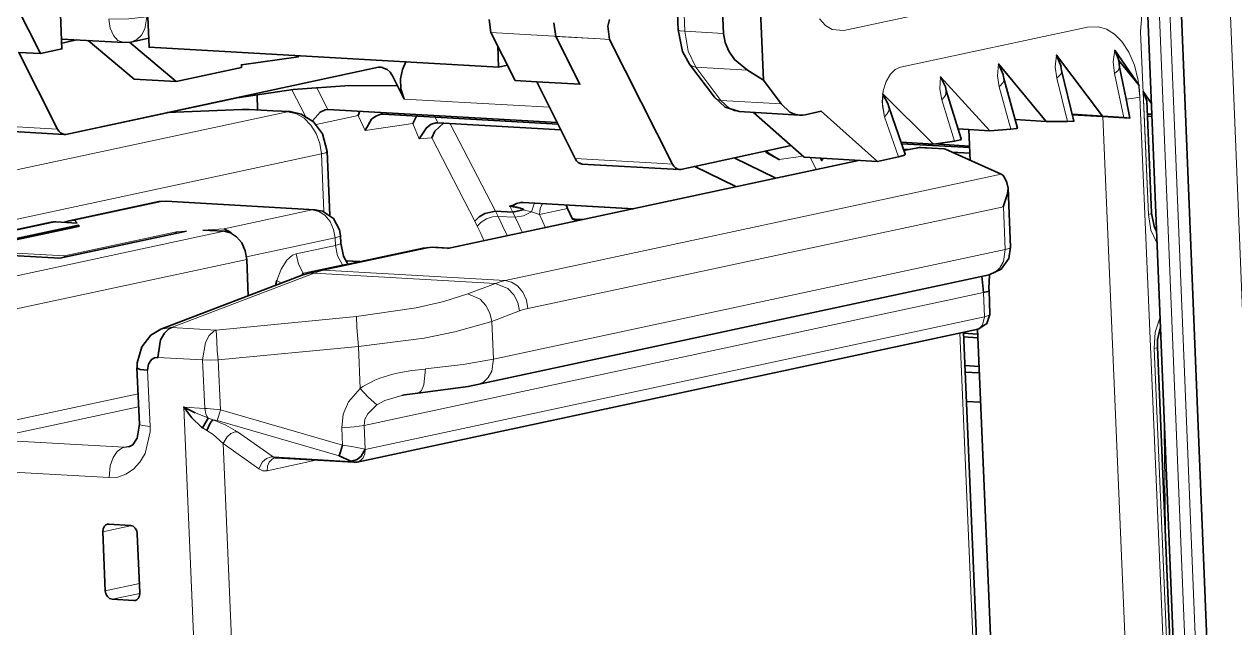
# Model space of a CAD drawing. Header units: millimetres. Extents: x 0 to 174, y 0 to 33.
# Drawn here: x 27.322 to 28.202, y 26.521 to 26.96 of the extents above; entities that cross this region are included whole.
import ezdxf

# ---------------------------------------------------------------- set-up
doc = ezdxf.new("R2010")
doc.units = ezdxf.units.MM
doc.layers.add('PDF_Geomertry', color=7, linetype='Continuous', true_color=0x405f80)

msp = doc.modelspace()

# ---------------------------------------------------------------- linework, layer by layer
at = {"layer": 'PDF_Geomertry', "color": 7, "lineweight": 35}
for points in [[(28.23903, 24.48875), (28.12125, 27.38986)], [(27.88542, 26.89375), (27.84153, 26.89625), (27.83125, 26.89944), (27.82347, 26.90667), (27.80528, 26.93084), (27.80028, 26.94), (27.79722, 26.9557), (27.79597, 26.98639), (27.79555, 26.99), (27.79125, 27.00194), (27.78486, 27.00889), (27.77736, 27.01181), (27.17667, 27.04597), (27.17389, 27.04569)], [(27.79597, 26.98639), (27.79722, 26.9557), (27.80028, 26.94), (27.80528, 26.93084), (27.82347, 26.90667), (27.83125, 26.89944), (27.84153, 26.89625), (27.88542, 26.89375), (27.88181, 26.89445), (27.87833, 26.89597), (27.87208, 26.90181), (27.85917, 26.91903), (27.8475, 26.92639), (27.8382, 26.93417), (27.83389, 26.94014), (27.83125, 26.94639), (27.83014, 26.95306), (27.82653, 27.03792)], [(27.85486, 27.02042), (27.85917, 26.91903), (27.8475, 26.92639), (27.8382, 26.93417), (27.83389, 26.94014), (27.83125, 26.94639), (27.83014, 26.95306), (27.82653, 27.03792)], [(27.85917, 26.91903), (27.8475, 26.92639), (27.8382, 26.93417), (27.83389, 26.94014), (27.83125, 26.94639), (27.83014, 26.95306), (27.82653, 27.03792)], [(27.67306, 26.93), (27.66667, 26.92861), (27.41264, 26.94306), (27.41028, 26.99834), (27.40903, 27.00806), (27.40639, 27.01695), (27.40264, 27.02375), (27.39819, 27.02861), (27.39028, 27.03236), (27.39819, 27.02861), (27.40264, 27.02375), (27.40639, 27.01695), (27.40903, 27.00806), (27.41028, 26.99834), (27.41097, 26.98208), (27.41028, 26.99834), (27.40903, 27.00806), (27.40639, 27.01695), (27.40264, 27.02375), (27.39819, 27.02861), (27.39028, 27.03236)], [(27.85486, 27.02042), (27.85917, 26.91903), (27.87208, 26.90181), (27.87833, 26.89597), (27.88181, 26.89445), (27.88542, 26.89375), (27.8875, 26.89375), (27.88944, 26.89403), (27.90097, 26.89653), (27.94195, 26.86), (27.95736, 26.86333), (27.96153, 26.86458), (27.96181, 26.86486), (27.96208, 26.86514), (27.96208, 26.86514), (27.96208, 26.86528), (27.96208, 26.86556), (27.96208, 26.86528), (27.96208, 26.86514), (27.96181, 26.86486), (27.96097, 26.86431), (27.95736, 26.86333), (27.94195, 26.86), (27.90097, 26.89653), (27.88944, 26.89403), (27.8875, 26.89375), (27.88542, 26.89375), (27.84153, 26.89625), (27.83125, 26.89944), (27.82347, 26.90667), (27.80528, 26.93084), (27.80028, 26.94), (27.79722, 26.9557), (27.79597, 26.98639)], [(27.85486, 27.02042), (27.85917, 26.91903), (27.87208, 26.90181), (27.87833, 26.89597), (27.88181, 26.89445), (27.88542, 26.89375), (27.8875, 26.89375), (27.88944, 26.89403), (27.90097, 26.89653), (27.94195, 26.86), (27.95736, 26.86333), (27.96153, 26.86458), (27.96181, 26.86486), (27.96208, 26.86514), (27.96208, 26.86514), (27.96208, 26.86528), (27.96208, 26.86542), (27.96208, 26.86556)], [(27.35097, 26.87972), (27.28042, 26.88375), (27.27889, 26.88403), (27.27764, 26.88486), (27.27639, 26.88597), (27.27542, 26.88764), (27.22986, 26.9782), (27.22847, 26.98778), (27.22986, 26.99278), (27.23222, 26.99625), (27.23361, 26.99722), (27.235, 26.99778), (27.2718, 27.0057)], [(27.31611, 26.97333), (27.33361, 26.93847), (27.34931, 26.94181), (27.34694, 26.99834), (27.29986, 27.00111)], [(27.32125, 26.99292), (27.34694, 26.99834), (27.34931, 26.94181), (27.33361, 26.93847), (27.31792, 26.93931), (27.34597, 26.88361), (27.34694, 26.88195), (27.34819, 26.88084), (27.34958, 26.88), (27.35097, 26.87972), (27.35153, 26.87972), (27.35208, 26.87972), (27.47667, 26.90639), (27.51736, 26.91222), (27.55819, 26.91514), (27.59305, 26.915), (27.59806, 26.90542), (27.59569, 26.91292), (27.59542, 26.92014), (27.59681, 26.92694), (27.59931, 26.9325)], [(27.28042, 26.88375), (27.35097, 26.87972), (27.35153, 26.87972), (27.35208, 26.87972), (27.57931, 26.92847), (27.58028, 26.92861), (27.58125, 26.92861), (27.58569, 26.92681), (27.58778, 26.92486), (27.58945, 26.92222), (27.59806, 26.90542), (27.59569, 26.91292), (27.59542, 26.92014), (27.59681, 26.92694), (27.59931, 26.9325), (27.59681, 26.92694), (27.59542, 26.92014), (27.59569, 26.91292), (27.59806, 26.90542), (27.59305, 26.915), (27.55819, 26.91514), (27.51736, 26.91222), (27.47667, 26.90639), (27.35208, 26.87972), (27.35153, 26.87972), (27.35097, 26.87972), (27.34958, 26.88), (27.34819, 26.88084), (27.34694, 26.88195), (27.34597, 26.88361), (27.31792, 26.93931), (27.33361, 26.93847), (27.31611, 26.97333)], [(27.65972, 26.96333), (27.66111, 26.95375), (27.67875, 26.91889), (27.69431, 26.91792), (27.72236, 26.86222), (27.72333, 26.86056), (27.72458, 26.85931), (27.72597, 26.85861), (27.72736, 26.85819), (27.79792, 26.85431), (27.79847, 26.85431), (27.79903, 26.85431), (27.87917, 26.87153), (27.79903, 26.85431), (27.79847, 26.85431), (27.79792, 26.85431), (27.79653, 26.85458), (27.79514, 26.85542), (27.79403, 26.85653), (27.79292, 26.85819), (27.74736, 26.94875), (27.74597, 26.95847), (27.74736, 26.96333)], [(27.65972, 26.96333), (27.66111, 26.95375), (27.67875, 26.91889), (27.69431, 26.91792), (27.72236, 26.86222), (27.72333, 26.86056), (27.72458, 26.85931), (27.72736, 26.85819), (27.79792, 26.85431)], [(27.74736, 26.96333), (27.74597, 26.95847), (27.74736, 26.94875), (27.79292, 26.85819), (27.79403, 26.85653), (27.79514, 26.85542), (27.79653, 26.85458), (27.79792, 26.85431), (27.72736, 26.85819), (27.72597, 26.85861), (27.72458, 26.85931), (27.72333, 26.86056), (27.72236, 26.86222), (27.69431, 26.91792), (27.72569, 26.91611), (27.70819, 26.95097), (27.70681, 26.9607)], [(27.74736, 26.96333), (27.74597, 26.95847), (27.74736, 26.94875), (27.79292, 26.85819), (27.79403, 26.85653), (27.79514, 26.85542), (27.79653, 26.85458), (27.79792, 26.85431), (27.79847, 26.85431), (27.79903, 26.85431), (27.87917, 26.87153)], [(27.36, 26.94833), (27.34917, 26.94597)], [(27.66667, 26.92861), (27.66597, 26.94403)], [(27.31792, 26.93931), (27.34597, 26.88361), (27.34694, 26.88195), (27.34819, 26.88084), (27.35097, 26.87972), (27.28042, 26.88375)], [(27.49153, 26.89764), (27.49111, 26.90847)], [(27.54389, 26.82111), (27.54194, 26.86722), (27.53861, 26.88), (27.53222, 26.88875), (27.52319, 26.89445), (27.51514, 26.89625), (27.5025, 26.89695), (27.48556, 26.89792), (27.48028, 26.89792), (27.42583, 26.89556)], [(27.53139, 26.88958), (27.53694, 26.89597), (27.54056, 26.89764), (27.54264, 26.89778), (27.7093, 26.88833)], [(27.85195, 26.8957), (27.88861, 26.86306), (27.94195, 26.86)], [(27.96208, 26.86542), (27.95014, 26.89986), (27.94958, 26.90222)], [(28.14125, 26.82264), (28.13778, 26.90417)], [(28.00944, 26.86083), (28.00847, 26.88333)], [(27.96125, 26.86792), (27.97125, 26.87), (27.97222, 26.87014), (27.97319, 26.87014), (27.99056, 26.86917), (27.99125, 26.86903), (27.99153, 26.86889), (28.03195, 26.85069), (28.03306, 26.85), (28.03403, 26.84875), (28.03611, 26.84486), (28.03694, 26.84069), (28.03653, 26.83639), (28.03653, 26.83639), (28.03333, 26.82708)], [(27.98305, 26.87278), (28.00889, 26.87125)], [(27.62945, 26.79681), (27.9282, 26.86083)], [(27.86806, 26.84792), (27.83778, 26.86264)], [(27.83917, 26.84181), (27.80889, 26.85653)], [(27.59639, 26.69), (27.59819, 26.69042), (27.60792, 26.69167), (27.64444, 26.69653), (27.65139, 26.69792), (28.02319, 26.77764), (28.0318, 26.78181), (28.03736, 26.78958), (28.03875, 26.79764), (28.03694, 26.84069)], [(27.55194, 26.80069), (27.55181, 26.80625), (27.55111, 26.81028), (27.54667, 26.81861), (27.53875, 26.82403), (27.53319, 26.825), (27.425, 26.83125), (27.41972, 26.83083), (27.35458, 26.81681)], [(27.76458, 26.8257), (27.68458, 26.83028), (27.68278, 26.83028), (27.67972, 26.82958), (27.67736, 26.82819), (27.67486, 26.8275), (27.68236, 26.82611), (27.68417, 26.82556), (27.68472, 26.82514), (27.68444, 26.82486), (27.67694, 26.82319), (27.66445, 26.82389), (27.65653, 26.82222), (27.6525, 26.81986), (27.64931, 26.81667)], [(27.72792, 26.81792), (27.72236, 26.8182), (27.72111, 26.81834), (27.72028, 26.8182), (27.72403, 26.81708), (27.72028, 26.8182), (27.71667, 26.82597), (27.71569, 26.82847), (27.71667, 26.82597), (27.72028, 26.8182), (27.72111, 26.81834), (27.72236, 26.8182), (27.72806, 26.81792)], [(27.35875, 26.81736), (27.35458, 26.81681), (27.35125, 26.81583)], [(28.14125, 26.8225), (28.14306, 26.81306), (28.14472, 26.80903)], [(27.36028, 26.81528), (27.34486, 26.81625), (27.34319, 26.81625), (27.34153, 26.81597), (27.14208, 26.7732), (27.13528, 26.77042), (27.12889, 26.76333), (27.12653, 26.75403), (27.12653, 26.75319), (27.13, 26.6732), (27.12945, 26.66889), (27.12847, 26.66722)], [(27.43972, 26.80931), (27.34778, 26.78972), (27.26944, 26.79417), (27.36125, 26.81375), (27.35583, 26.81167)], [(27.27931, 26.79528), (27.36014, 26.81264), (27.36195, 26.81292)], [(27.4325, 26.80889), (27.43111, 26.8075)], [(27.48472, 26.76236), (27.48361, 26.78889), (27.4825, 26.79514), (27.48, 26.80083), (27.47625, 26.80528), (27.47181, 26.80806), (27.46708, 26.80931), (27.45167, 26.81014)], [(27.46708, 26.81111), (27.47194, 26.80847), (27.4725, 26.80778)], [(27.55208, 26.80069), (27.55403, 26.79111), (27.55708, 26.78542)], [(27.35153, 26.79042), (27.35111, 26.79139)], [(27.63042, 26.79709), (27.61875, 26.79764), (27.61181, 26.79709), (27.53472, 26.78056), (27.52528, 26.77778), (27.525, 26.77778), (27.42125, 26.73819), (27.41389, 26.73389), (27.40736, 26.72542), (27.40403, 26.71361), (27.40403, 26.71014)], [(27.55556, 26.78778), (27.56569, 26.78722)], [(27.50556, 26.77361), (27.50458, 26.77)], [(28.02333, 26.77764), (28.02292, 26.76778), (28.02306, 26.76639), (28.02278, 26.76597), (28.02208, 26.76556), (28.01903, 26.76472), (28.0182, 26.77444), (28.01778, 26.77639)], [(27.50417, 26.64459), (27.50486, 26.64459), (27.56139, 26.64139), (27.56389, 26.64153), (28.01403, 26.73792), (28.01556, 26.73833), (28.02153, 26.74222), (28.02375, 26.74889), (28.02306, 26.76639)], [(27.42889, 26.73931), (27.42708, 26.73847), (27.42375, 26.73528), (27.42097, 26.73042), (27.41903, 26.71764), (27.41653, 26.71736), (27.41445, 26.71611), (27.41222, 26.71264), (27.41153, 26.70834), (27.40611, 26.70889), (27.40444, 26.70945), (27.40403, 26.70972), (27.40389, 26.70986), (27.40375, 26.71), (27.40375, 26.71), (27.40555, 26.66917), (27.40389, 26.65903), (27.4007, 26.65417), (27.39792, 26.65264)], [(28.04792, 25.95611), (28.01458, 26.73806)], [(28.14764, 26.73986), (28.14556, 26.73042), (28.14542, 26.72514)], [(28.00445, 26.73597), (28.03778, 25.95264)], [(28.16639, 26.27625), (28.16583, 26.27792), (28.16403, 26.2875), (28.14542, 26.725)], [(27.57819, 26.68306), (27.57194, 26.68861), (27.56611, 26.69514)], [(27.45556, 26.67347), (27.45153, 26.66639), (27.45083, 26.66695), (27.44375, 26.67375), (27.43778, 26.68153), (27.44611, 26.67722)], [(27.45458, 26.66444), (27.45708, 26.66972), (27.45847, 26.67167), (27.4593, 26.67236)], [(27.5532, 26.65375), (27.55167, 26.64889), (27.55083, 26.64597), (27.55917, 26.64222), (27.56069, 26.64236), (27.56389, 26.64347), (27.56681, 26.64584), (27.56958, 26.65083)]]:
    msp.add_lwpolyline(points, dxfattribs=at)
at = {"layer": 'PDF_Geomertry', "color": 7, "lineweight": 13}
for points in [[(28.1375, 27.38778), (28.1375, 27.38792), (28.13708, 27.3882), (28.13569, 27.38861), (28.13056, 27.38931), (28.12972, 27.38931), (28.2475, 24.48819), (28.23903, 24.48875)], [(28.14667, 27.37056), (28.1375, 27.38778), (28.25528, 24.48653), (28.25708, 24.48292)], [(28.31639, 23.18792), (28.31639, 23.18778), (28.31653, 23.18764), (28.31667, 23.1875), (28.31708, 23.18722), (28.32153, 23.18639), (28.34389, 23.18653), (28.35181, 23.18764), (28.1825, 27.36014), (28.17458, 27.35903), (28.15222, 27.35875), (28.14778, 27.35959), (28.14736, 27.36), (28.14708, 27.36014), (28.14708, 27.36014), (28.14708, 27.36028)], [(27.83014, 26.95306), (27.80194, 26.95472), (27.80069, 26.98528), (27.79945, 26.99361), (27.79681, 27.00167), (27.79278, 27.00875), (27.78764, 27.01458), (27.7818, 27.01875), (27.77097, 27.02195), (27.17028, 27.05611), (27.16417, 27.0557), (27.15861, 27.05361), (27.15361, 27.05), (27.14931, 27.045), (27.14597, 27.03875), (27.14403, 27.03125), (27.14347, 27.02264), (27.14486, 26.99208), (27.11653, 26.99361)], [(27.89986, 26.96361), (27.90417, 26.95875), (27.90903, 26.95597), (27.91764, 26.95514), (28.13695, 27.00222)], [(27.80069, 26.98528), (27.80194, 26.95472), (27.83014, 26.95306), (27.80194, 26.95472), (27.80069, 26.98528)], [(28.13806, 26.97764), (28.13417, 26.96653), (28.13319, 26.95417), (28.13889, 26.82153), (28.14069, 26.81014), (28.14514, 26.80097), (28.14069, 26.81014), (28.13889, 26.82153), (28.135, 26.91083), (28.13889, 26.82153), (28.14069, 26.81014), (28.14514, 26.80097)], [(28.16583, 26.13), (28.13278, 26.90681), (28.1325, 26.91097), (28.13208, 26.91514), (28.1325, 26.91097), (28.13278, 26.90681), (28.16583, 26.13), (28.13278, 26.90681), (28.13153, 26.91889), (28.12875, 26.93), (28.12472, 26.93944), (28.11958, 26.94722), (28.11417, 26.95264), (28.10847, 26.95625), (28.10264, 26.95792), (28.09472, 26.95764), (27.95875, 26.92861), (27.95486, 26.92694), (27.95139, 26.92347), (27.94833, 26.91806), (27.94611, 26.91125), (27.94542, 26.90333), (27.94722, 26.8925), (27.95736, 26.86333), (27.94722, 26.8925), (27.94555, 26.90056), (27.94583, 26.90917), (27.94555, 26.90056), (27.94722, 26.8925), (27.95736, 26.86333)], [(27.70819, 26.95097), (27.74042, 26.94917), (27.74736, 26.94875), (27.74042, 26.94917), (27.66111, 26.95375), (27.74042, 26.94917), (27.74736, 26.94875)], [(27.79722, 26.9557), (27.79722, 26.9557), (27.79736, 26.95556), (27.79736, 26.95542), (27.79764, 26.95528), (27.79861, 26.955), (27.80194, 26.95472), (27.80431, 26.94014), (27.81, 26.92861), (27.8475, 26.92639)], [(27.82347, 26.90667), (27.82431, 26.9057), (27.82542, 26.905), (27.82819, 26.90431), (27.81, 26.92861), (27.80722, 26.92931), (27.80611, 26.93), (27.80528, 26.93084)], [(27.53458, 26.91347), (27.54264, 26.89778)], [(27.52625, 26.89306), (27.51639, 26.91208)], [(27.70375, 26.89944), (27.59806, 26.90542)], [(28.12264, 26.90542), (28.12833, 26.90611), (28.13278, 26.90681)], [(27.48028, 26.89792), (27.50056, 26.89681), (27.5132, 26.89611), (27.0943, 26.80639), (26.9625, 26.81389), (26.95903, 26.81292), (26.95542, 26.81167), (26.95292, 26.81167), (26.95042, 26.81097)], [(27.11903, 26.77569), (27.53792, 26.86556), (27.53681, 26.87306), (27.53417, 26.88028), (27.53014, 26.88653), (27.52528, 26.89139), (27.51972, 26.89459), (27.5132, 26.89611), (27.51417, 26.89625), (27.51514, 26.89625)], [(27.87208, 26.90181), (27.82819, 26.90431), (27.83444, 26.89847), (27.83792, 26.89695), (27.84153, 26.89625)], [(27.94722, 26.8925), (27.94889, 26.89445), (27.95, 26.89639), (27.95042, 26.8982), (27.95014, 26.89986)], [(27.34597, 26.88361), (27.2825, 26.88722), (27.27542, 26.88764)], [(27.61819, 26.87722), (27.60903, 26.87653), (27.60431, 26.88764), (27.56958, 26.88264), (27.56458, 26.89333), (27.53417, 26.88681), (27.56458, 26.89333), (27.56958, 26.88264), (27.60431, 26.88764), (27.60903, 26.87653), (27.61819, 26.87722), (27.64931, 26.81667), (27.65111, 26.81306), (27.65375, 26.80764), (27.65625, 26.80222), (27.65375, 26.80764), (27.65111, 26.81306), (27.64931, 26.81667), (27.61819, 26.87722), (27.64931, 26.81667), (27.65111, 26.81306), (27.65375, 26.80764), (27.65625, 26.80222)], [(27.56458, 26.89333), (27.53417, 26.88681)], [(27.63153, 26.8875), (27.66445, 26.82389), (27.66625, 26.82014), (27.67875, 26.81945), (27.68139, 26.81389), (27.68403, 26.8082)], [(28.13833, 26.12833), (28.10583, 26.89278), (28.13833, 26.12833)], [(28.16944, 26.04722), (28.16208, 26.03667), (28.15195, 26.02847), (28.14569, 26.02625), (28.14264, 26.02611), (28.13917, 26.10875), (28.13833, 26.12833), (28.10583, 26.89278)], [(27.97125, 26.87), (27.99153, 26.86889)], [(27.53972, 26.82361), (27.53792, 26.86556), (27.54097, 26.86639), (27.54167, 26.86681), (27.54194, 26.86722)], [(27.79292, 26.85819), (27.78597, 26.85861), (27.72236, 26.86222)], [(27.8932, 26.86278), (27.8975, 26.85431)], [(27.92542, 26.86097), (27.92569, 26.86028)], [(27.65139, 26.69792), (27.65555, 26.69972), (27.65917, 26.70292), (27.66167, 26.70764), (27.66292, 26.71625), (28.03472, 26.79597), (28.03347, 26.82708), (27.70264, 26.75625), (27.68792, 26.75306), (27.68681, 26.75931), (27.68417, 26.765), (27.68042, 26.76959), (27.67611, 26.77236), (27.67139, 26.77347), (27.68625, 26.77667), (28.03195, 26.85069)], [(27.36028, 26.81528), (27.35875, 26.81736), (27.42306, 26.83111), (27.42139, 26.83111), (27.41972, 26.83083)], [(27.425, 26.83125), (27.42403, 26.83125), (27.42306, 26.83111), (27.53125, 26.82486), (27.46708, 26.81111), (27.45167, 26.81014)], [(27.68444, 26.82486), (27.69056, 26.82333), (27.68472, 26.82042), (27.67875, 26.81945), (27.67694, 26.82319), (27.67472, 26.8275)], [(27.69847, 26.82945), (27.6968, 26.82583), (27.69625, 26.82153), (27.69056, 26.82333), (27.69264, 26.82986)], [(27.70083, 26.81181), (27.69861, 26.81667), (27.69625, 26.82153), (27.71667, 26.82597)], [(27.55181, 26.80625), (27.55153, 26.80584), (27.55083, 26.80542), (27.54778, 26.80458), (27.54667, 26.8107), (27.54417, 26.81639), (27.54042, 26.82097), (27.53597, 26.82375), (27.53125, 26.82486), (27.53222, 26.825), (27.53319, 26.825)], [(27.67278, 26.80611), (27.66958, 26.8132), (27.66625, 26.82014), (27.66222, 26.81972), (27.65792, 26.81834), (27.65403, 26.81597), (27.65111, 26.81306)], [(27.72583, 26.8175), (27.72556, 26.81806)], [(28.13889, 26.82153), (28.14069, 26.82208), (28.14111, 26.82236), (28.14125, 26.82264)], [(27.14208, 26.7732), (27.14375, 26.77347), (27.14542, 26.77347), (27.34486, 26.81625)], [(27.48361, 26.78889), (27.28431, 26.74611), (27.28319, 26.75236), (27.28055, 26.75806), (27.27681, 26.7625), (27.2725, 26.76542), (27.26778, 26.76653), (27.46708, 26.80931)], [(27.36125, 26.81375), (27.36195, 26.81292), (27.28042, 26.79542), (27.35111, 26.79139), (27.4325, 26.80889), (27.43972, 26.80931)], [(27.55194, 26.80069), (27.55181, 26.80028), (27.55097, 26.79986), (27.54806, 26.79889), (27.54778, 26.80458), (27.48347, 26.7907)], [(27.51958, 26.79278), (27.51694, 26.79195), (27.51264, 26.78819), (27.50861, 26.78167), (27.50556, 26.77361), (27.50875, 26.77153)], [(27.62945, 26.79681), (27.61681, 26.7975), (27.53958, 26.78097), (27.67139, 26.77347), (27.66778, 26.77264), (27.66431, 26.77139), (27.67347, 26.76764), (27.67764, 26.7632), (27.68056, 26.7575), (27.68194, 26.75139), (27.68486, 26.75236), (27.68792, 26.75306)], [(27.61875, 26.79764), (27.61778, 26.79764), (27.61681, 26.7975), (27.61431, 26.7975), (27.61181, 26.79709)], [(28.02319, 26.77764), (28.02736, 26.77931), (28.03083, 26.78264), (28.03347, 26.78722), (28.03472, 26.79597), (28.03778, 26.79681), (28.03847, 26.79722), (28.03875, 26.79764)], [(27.55569, 26.78514), (27.55458, 26.78514), (27.5532, 26.78486)], [(27.565, 26.78708), (27.55569, 26.78764)], [(27.42125, 26.73819), (27.42889, 26.73931), (27.53264, 26.77889), (27.66431, 26.77139), (27.64417, 26.76375), (27.65319, 26.75986), (27.65736, 26.75542), (27.66028, 26.74986), (27.66181, 26.74361), (27.63486, 26.73611), (27.6125, 26.73167), (27.56472, 26.72556), (27.56361, 26.73944), (27.56333, 26.74736), (27.6068, 26.75361), (27.62681, 26.7582), (27.64417, 26.76375)], [(27.52542, 26.77792), (27.52472, 26.77875), (27.52319, 26.77708)], [(27.525, 26.77778), (27.52875, 26.77875), (27.53264, 26.77889), (27.53611, 26.78014), (27.53958, 26.78097), (27.53708, 26.78097), (27.53472, 26.78056)], [(27.59639, 26.69), (27.58389, 26.68625), (27.57819, 26.68306), (27.57153, 26.67667), (27.56944, 26.67264), (27.56889, 26.6682), (28.01903, 26.76472), (28.01986, 26.74708), (28.02278, 26.74806), (28.02361, 26.74847), (28.02375, 26.74889)], [(27.56333, 26.74736), (27.46139, 26.7375), (27.46181, 26.72931), (27.46222, 26.7225), (27.46292, 26.71583), (27.56472, 26.72556), (27.56611, 26.69514), (27.56806, 26.69639), (27.57681, 26.70097)], [(27.56611, 26.69514), (27.55764, 26.68528), (27.55375, 26.67639), (27.55264, 26.66653), (27.56167, 26.66722), (27.56889, 26.6682), (27.56958, 26.65083), (27.56972, 26.65069), (28.01986, 26.74708), (28.01833, 26.74111), (28.01639, 26.73903), (28.01528, 26.73833), (28.01403, 26.73792)], [(27.68194, 26.75139), (27.66181, 26.74361), (27.66292, 26.71625), (27.64083, 26.7125), (27.61347, 26.70931), (27.61236, 26.69764), (27.61069, 26.69361), (27.60958, 26.6925), (27.60847, 26.69181), (27.60792, 26.69167)], [(28.16681, 26.2675), (28.16319, 26.27611), (28.16167, 26.28639), (28.14306, 26.72403), (28.14389, 26.73597), (28.14736, 26.74681)], [(27.4593, 26.67236), (27.45556, 26.67347), (27.45458, 26.67486), (27.45389, 26.67653), (27.45306, 26.68056), (27.45472, 26.68042), (27.46445, 26.67945), (27.46292, 26.71583), (27.45694, 26.71569), (27.45153, 26.71583), (27.45361, 26.72847), (27.45639, 26.73347), (27.45972, 26.73667), (27.46139, 26.7375), (27.42889, 26.73931)], [(28.00194, 26.73542), (28.03528, 25.95208)], [(28.14306, 26.72403), (28.14472, 26.72458), (28.14528, 26.72486), (28.14542, 26.725)], [(27.51389, 24.89167), (27.43778, 26.68153), (27.45306, 26.68056), (27.45153, 26.71583), (27.41903, 26.71764)], [(27.41333, 26.6675), (27.41153, 26.70834)], [(27.61347, 26.70917), (27.60361, 26.70806), (27.59403, 26.70639), (27.58972, 26.70542), (27.58042, 26.7025), (27.57681, 26.70111)], [(27.40458, 26.69125), (27.28764, 26.66625), (27.28819, 26.66319), (27.28972, 26.66056), (27.29181, 26.65875), (27.2943, 26.65806), (27.405, 26.68181)], [(27.44625, 26.67722), (27.45528, 26.67361), (27.45556, 26.67347)], [(27.5532, 26.65375), (27.46445, 26.67945), (27.46306, 26.67458), (27.46208, 26.67167), (27.55083, 26.64597)], [(27.38361, 26.63028), (27.38986, 26.6307), (27.39583, 26.63278), (27.40125, 26.63639), (27.40597, 26.64139), (27.40972, 26.64778), (27.41333, 26.66347), (27.41333, 26.6675), (27.40778, 26.66806), (27.40611, 26.66861), (27.40569, 26.66889), (27.40555, 26.66903), (27.40555, 26.66917), (27.40555, 26.66917)], [(27.47695, 26.66361), (27.47528, 26.66347), (27.47208, 26.66236), (27.4693, 26.66), (27.46653, 26.655), (27.49236, 26.63667), (27.49514, 26.64167), (27.49806, 26.64403), (27.50125, 26.64528), (27.50278, 26.64528), (27.47695, 26.66361), (27.46847, 26.66847), (27.4593, 26.67236), (27.4593, 26.67236), (27.46208, 26.67167)], [(27.2943, 26.65806), (27.39458, 26.65236), (27.39986, 26.65347)], [(27.45153, 26.66639), (27.45458, 26.66444), (27.45917, 26.66153), (27.46653, 26.655), (27.54292, 24.85959), (27.51167, 24.8332), (27.51917, 24.65625)], [(27.56958, 26.65083), (27.56, 26.65278), (27.5532, 26.65375), (27.55264, 26.66653)], [(27.28319, 26.63597), (27.38361, 26.63028), (27.3843, 26.63875), (27.38653, 26.64486), (27.38944, 26.64917), (27.39292, 26.65167), (27.39458, 26.65236), (27.39625, 26.65236), (27.39792, 26.65264)], [(27.56389, 26.64153), (27.56514, 26.64195), (27.56639, 26.64264), (27.56819, 26.64472), (27.56944, 26.6475), (27.56972, 26.65069), (27.56695, 26.64584), (27.56403, 26.64333), (27.56083, 26.64222), (27.5593, 26.64208), (27.56028, 26.64153), (27.56139, 26.64139)], [(27.49236, 26.63667), (27.49389, 26.63583), (27.49528, 26.63528), (27.49847, 26.63528), (27.49875, 26.63861), (27.49986, 26.64139), (27.50181, 26.64347), (27.50292, 26.64417), (27.50417, 26.64459)], [(27.49847, 26.63528), (27.53375, 26.64292)], [(27.55917, 26.64222), (27.5593, 26.64208), (27.50278, 26.64528), (27.50389, 26.64472), (27.50486, 26.64459)], [(27.37903, 26.59083), (27.40014, 26.59542)], [(27.38083, 26.54792), (27.40569, 26.55333)], [(27.38583, 26.54181), (27.40597, 26.54611)], [(27.40333, 26.54139), (27.40153, 26.54097)]]:
    msp.add_lwpolyline(points, dxfattribs=at)
at = {"layer": 'PDF_Geomertry', "color": 7, "lineweight": 35}
msp.add_lwpolyline([(28.14708, 27.36028), (28.31639, 23.18792, -0.289356), (28.01333, 22.5775)], format="xyb", dxfattribs=at)
at = {"layer": 'PDF_Geomertry', "color": 7, "lineweight": 13}
for points in [[(27.41097, 26.96514), (27.40958, 26.95653), (27.40708, 26.95181), (27.40361, 26.94861), (27.39944, 26.94681), (27.40361, 26.94861), (27.40708, 26.95181), (27.40958, 26.95653), (27.41097, 26.96514), (27.39792, 26.96361), (27.38333, 26.96347), (27.38444, 26.95695), (27.38681, 26.95153), (27.38986, 26.94806), (27.39417, 26.94639), (27.38986, 26.94806), (27.38681, 26.95153), (27.38444, 26.95695), (27.38333, 26.96347), (27.39792, 26.96361)], [(27.80194, 26.95472), (27.79861, 26.955), (27.79764, 26.95528), (27.79736, 26.95542), (27.79736, 26.95556), (27.79722, 26.9557), (27.79722, 26.9557), (27.79722, 26.9557), (27.79736, 26.95556), (27.79736, 26.95542), (27.79764, 26.95528), (27.79861, 26.955), (27.80194, 26.95472), (27.80431, 26.94014), (27.81, 26.92861), (27.8475, 26.92639), (27.81, 26.92861), (27.80431, 26.94014)], [(28.11778, 26.92847), (28.1175, 26.92736), (28.11681, 26.92625), (28.11417, 26.92389), (28.12097, 26.89195), (28.11417, 26.92389), (28.11333, 26.93236), (28.11444, 26.94083), (28.11333, 26.93236), (28.11417, 26.92389), (28.11681, 26.92625), (28.1175, 26.92736)], [(27.81, 26.92861), (27.82819, 26.90431), (27.82542, 26.905), (27.82431, 26.9057), (27.82347, 26.90667), (27.82431, 26.9057), (27.82542, 26.905), (27.82819, 26.90431), (27.81, 26.92861), (27.80722, 26.92931), (27.80611, 26.93), (27.80528, 26.93084), (27.80611, 26.93), (27.80722, 26.92931)], [(28.03375, 26.92028), (28.03389, 26.91889), (28.03333, 26.91736), (28.03055, 26.91417), (28.03903, 26.88347), (28.03055, 26.91417), (28.02931, 26.92236), (28.03, 26.93097), (28.02931, 26.92236), (28.03055, 26.91417), (28.03333, 26.91736), (28.03389, 26.91889)], [(28.0757, 26.92611), (28.0757, 26.92486), (28.07514, 26.92347), (28.07236, 26.92056), (28.08, 26.88917), (28.07236, 26.92056), (28.07125, 26.92889), (28.07222, 26.93736), (28.07125, 26.92889), (28.07236, 26.92056), (28.07514, 26.92347), (28.0757, 26.92486)], [(27.54264, 26.89778), (27.53458, 26.91347)], [(27.99195, 26.91153), (27.99208, 26.91), (27.99153, 26.90834), (27.99042, 26.90667), (27.98875, 26.90486), (27.99806, 26.87486), (27.98875, 26.90486), (27.98736, 26.91292), (27.98778, 26.92153), (27.98736, 26.91292), (27.98875, 26.90486), (27.99042, 26.90667), (27.99153, 26.90834)], [(27.51639, 26.91208), (27.52625, 26.89306)], [(27.59806, 26.90542), (27.70375, 26.89944)], [(28.13278, 26.90681), (28.12833, 26.90611), (28.12264, 26.90542), (28.12833, 26.90611)], [(27.87208, 26.90181), (27.82819, 26.90431), (27.83444, 26.89847), (27.83792, 26.89695), (27.84153, 26.89625), (27.83792, 26.89695), (27.83444, 26.89847), (27.82819, 26.90431)], [(27.95014, 26.89986), (27.95042, 26.8982), (27.95, 26.89639), (27.94889, 26.89445), (27.94722, 26.8925), (27.94889, 26.89445), (27.95, 26.89639), (27.95042, 26.8982)], [(27.2825, 26.88722), (27.34597, 26.88361), (27.2825, 26.88722), (27.27542, 26.88764)], [(27.5825, 26.89445), (27.58208, 26.89556)], [(27.62236, 26.88806), (27.62055, 26.89222)], [(27.65111, 26.81306), (27.65403, 26.81597), (27.65792, 26.81834), (27.66222, 26.81972), (27.66625, 26.82014), (27.66445, 26.82389), (27.63153, 26.8875), (27.66445, 26.82389), (27.66625, 26.82014), (27.67875, 26.81945), (27.68139, 26.81389), (27.68403, 26.8082), (27.68139, 26.81389), (27.67875, 26.81945), (27.68472, 26.82042), (27.69056, 26.82333), (27.68444, 26.82486), (27.69056, 26.82333), (27.68472, 26.82042), (27.67875, 26.81945), (27.67694, 26.82319), (27.67472, 26.8275), (27.67694, 26.82319), (27.67875, 26.81945), (27.66625, 26.82014), (27.66958, 26.8132), (27.67278, 26.80611), (27.66958, 26.8132), (27.66625, 26.82014), (27.66222, 26.81972), (27.65792, 26.81834), (27.65403, 26.81597)], [(27.72236, 26.86222), (27.78597, 26.85861), (27.79292, 26.85819), (27.78597, 26.85861)], [(27.87055, 26.86139), (27.88778, 26.86389)], [(27.8975, 26.85431), (27.8932, 26.86278)], [(27.92569, 26.86028), (27.92542, 26.86097)], [(27.69625, 26.82153), (27.6968, 26.82583), (27.69847, 26.82945), (27.6968, 26.82583), (27.69625, 26.82153), (27.69056, 26.82333), (27.69264, 26.82986), (27.69056, 26.82333)], [(27.69625, 26.82153), (27.69861, 26.81667), (27.70083, 26.81181), (27.69861, 26.81667), (27.69625, 26.82153), (27.71667, 26.82597)], [(28.14125, 26.82264), (28.14111, 26.82236), (28.14069, 26.82208), (28.13889, 26.82153), (28.14069, 26.82208), (28.14111, 26.82236)], [(27.52472, 26.77875), (27.52111, 26.78528), (27.51958, 26.79278), (27.54806, 26.79889), (27.54958, 26.79139), (27.5532, 26.78486)], [(28.14306, 26.72403), (28.16167, 26.28639), (28.16319, 26.27611), (28.16681, 26.2675), (28.16319, 26.27611), (28.16167, 26.28639), (28.14306, 26.72403), (28.14389, 26.73597), (28.14736, 26.74681), (28.14389, 26.73597)], [(28.14542, 26.725), (28.14528, 26.72486), (28.14472, 26.72458), (28.14306, 26.72403), (28.14472, 26.72458), (28.14528, 26.72486)], [(28.15014, 26.67945), (28.15167, 26.57597)]]:
    msp.add_lwpolyline(points, close=True, dxfattribs=at)
at = {"layer": 'PDF_Geomertry', "color": 7, "lineweight": 35}
for points in [[(27.41236, 26.94958), (27.39944, 26.94681), (27.39417, 26.94639), (27.34903, 26.94903), (27.39417, 26.94639), (27.39944, 26.94681)], [(27.34917, 26.94597), (27.36, 26.94833)], [(27.52125, 26.93611), (27.52125, 26.93681), (27.52125, 26.93611), (27.47972, 26.93028), (27.47972, 26.92833), (27.43222, 26.9182), (27.40167, 26.91986), (27.36847, 26.94792), (27.40167, 26.91986), (27.43222, 26.9182), (27.39847, 26.94667), (27.43222, 26.9182), (27.47972, 26.92833), (27.47972, 26.93028)], [(28.13208, 26.91514), (28.12945, 26.91875), (28.11722, 26.93361), (28.12945, 26.91875), (28.13208, 26.91514), (28.11444, 26.94083), (28.11736, 26.93361), (28.11778, 26.92847), (28.12264, 26.90542), (28.12542, 26.89153), (28.10583, 26.89278), (28.08361, 26.89403), (28.10583, 26.89278), (28.12542, 26.89153), (28.12097, 26.89195), (28.10556, 26.89306), (28.08347, 26.89431), (28.10556, 26.89306), (28.07222, 26.93736), (28.07542, 26.92917), (28.07222, 26.93736), (28.10556, 26.89306), (28.12097, 26.89195), (28.12542, 26.89153), (28.12264, 26.90542), (28.11778, 26.92847), (28.11736, 26.93361), (28.11444, 26.94083)], [(28.0757, 26.92611), (28.08472, 26.88931), (28.08403, 26.88931), (28.08, 26.88917), (28.06458, 26.88917), (28.04208, 26.89056), (28.06458, 26.88917), (28.03, 26.93097), (28.03333, 26.9232), (28.03375, 26.92028), (28.04375, 26.88431), (28.04375, 26.88431), (28.04375, 26.88417), (28.04375, 26.88417), (28.04361, 26.88417), (28.04306, 26.88403), (28.03903, 26.88347), (28.02361, 26.88236), (28.00056, 26.88375), (28.02361, 26.88236), (27.98778, 26.92153), (27.99139, 26.91417), (27.99195, 26.91153), (28.00292, 26.87639), (28.00292, 26.87625), (28.00292, 26.87611), (28.00292, 26.87611), (28.00278, 26.87597), (28.00222, 26.8757), (27.99806, 26.87486), (27.98264, 26.87264), (27.95917, 26.87403), (27.98264, 26.87264), (27.94583, 26.90917), (27.98264, 26.87264), (27.99806, 26.87486), (28.00222, 26.8757), (28.00278, 26.87597), (28.00292, 26.87611), (28.00292, 26.87611), (28.00292, 26.87625), (28.00292, 26.87639), (27.99195, 26.91153), (27.99139, 26.91417), (27.98778, 26.92153), (28.02361, 26.88236), (28.03903, 26.88347), (28.04306, 26.88403), (28.04361, 26.88417), (28.04375, 26.88417), (28.04375, 26.88417), (28.04375, 26.88431), (28.04375, 26.88431), (28.03375, 26.92028), (28.03333, 26.9232), (28.03, 26.93097), (28.06458, 26.88917), (28.08, 26.88917), (28.08403, 26.88931), (28.08472, 26.88931), (28.0757, 26.92611), (28.07528, 26.92917)], [(27.49111, 26.90847), (27.49153, 26.89764)], [(27.94583, 26.90903), (27.94958, 26.90222), (27.95014, 26.89986), (27.96208, 26.86542), (27.95014, 26.89986), (27.94958, 26.90222)], [(28.135, 26.91083), (28.13778, 26.90417), (28.14125, 26.82264), (28.13778, 26.90417), (28.135, 26.91083), (28.14111, 26.90208)], [(27.53139, 26.88958), (27.53694, 26.89597), (27.54056, 26.89764), (27.54264, 26.89778), (27.7093, 26.88833), (27.54264, 26.89778), (27.54056, 26.89764), (27.53694, 26.89597)], [(27.56458, 26.89333), (27.56583, 26.89653)], [(27.94195, 26.86), (27.88861, 26.86306), (27.85195, 26.8957), (27.88861, 26.86306)], [(27.56958, 26.88264), (27.57431, 26.89069), (27.5775, 26.89306), (27.58111, 26.89431), (27.5825, 26.89445), (27.70986, 26.88708), (27.5825, 26.89445), (27.58111, 26.89431), (27.5775, 26.89306), (27.57431, 26.89069)], [(27.60431, 26.88764), (27.60694, 26.89306)], [(27.60903, 26.87653), (27.61431, 26.88458), (27.61764, 26.88708), (27.62139, 26.88806), (27.62236, 26.88806), (27.71194, 26.88292), (27.62236, 26.88806), (27.62139, 26.88806), (27.61764, 26.88708), (27.61431, 26.88458)], [(27.62667, 26.88778), (27.62028, 26.88209), (27.61819, 26.87722), (27.62028, 26.88209)], [(28.14139, 26.89431), (28.1382, 26.89445)], [(28.14139, 26.89278), (28.1382, 26.89292)], [(28.00847, 26.88333), (28.00944, 26.86083)], [(28.00903, 26.87014), (27.95944, 26.87292)], [(28.00889, 26.87125), (27.98305, 26.87278)], [(27.83778, 26.86264), (27.86806, 26.84792)], [(27.87055, 26.86139), (27.87042, 26.86139), (27.86208, 26.86667), (27.86195, 26.86778), (27.86208, 26.86667), (27.86111, 26.86667), (27.86069, 26.8675), (27.86111, 26.86667)], [(27.86111, 26.86667), (27.86208, 26.86667), (27.87042, 26.86139), (27.87055, 26.86139)], [(27.90264, 26.86236), (27.90139, 26.86056), (27.90139, 26.86236), (27.90139, 26.86056), (27.90097, 26.86153), (27.9007, 26.86236), (27.90097, 26.86153), (27.90139, 26.86056)], [(27.96458, 26.86861), (27.96097, 26.86889)], [(28.00917, 26.86611), (27.99611, 26.86681)], [(27.80889, 26.85653), (27.83917, 26.84181)], [(27.64931, 26.81667), (27.6525, 26.81986), (27.65653, 26.82222), (27.66445, 26.82389), (27.67694, 26.82319), (27.68444, 26.82486), (27.68486, 26.82514), (27.6825, 26.82611), (27.67986, 26.82681), (27.67472, 26.8275), (27.67736, 26.82806), (27.67972, 26.82958), (27.68278, 26.83028), (27.68458, 26.83028), (27.76444, 26.8257), (27.68458, 26.83028), (27.68278, 26.83028), (27.67972, 26.82958), (27.67736, 26.82819), (27.67486, 26.8275), (27.68236, 26.82611), (27.68417, 26.82556), (27.68472, 26.82514), (27.68444, 26.82486), (27.67694, 26.82319), (27.66445, 26.82389), (27.65653, 26.82222), (27.6525, 26.81986)], [(28.14472, 26.80903), (28.14306, 26.81306), (28.14125, 26.8225), (28.14306, 26.81306)], [(28.01458, 26.73806), (28.04792, 25.95611)], [(28.14542, 26.72514), (28.14556, 26.73042), (28.14764, 26.73986), (28.14556, 26.73042)], [(28.01472, 26.73459), (28.00445, 26.73514)], [(28.01486, 26.73195), (28.00458, 26.7325)], [(28.14542, 26.725), (28.16403, 26.2875), (28.16583, 26.27792), (28.16639, 26.27625), (28.16583, 26.27792), (28.16403, 26.2875)], [(28.01569, 26.71111), (28.00542, 26.71167)], [(28.01597, 26.70639), (28.00569, 26.70695)], [(28.01681, 26.685), (28.00653, 26.68556)], [(27.38083, 26.54792), (27.38125, 26.54569), (27.38236, 26.54375), (27.38389, 26.54236), (27.38583, 26.54181), (27.40153, 26.54097), (27.40195, 26.54097), (27.4025, 26.54097), (27.40375, 26.54153), (27.40472, 26.5425), (27.40569, 26.54431), (27.40597, 26.54653), (27.40403, 26.58945), (27.40361, 26.59167), (27.4025, 26.59361), (27.40097, 26.595), (27.39917, 26.59556), (27.38347, 26.59639), (27.38292, 26.59639), (27.3825, 26.59639), (27.38111, 26.59584), (27.38014, 26.59486), (27.37917, 26.59306), (27.37903, 26.59083)]]:
    msp.add_lwpolyline(points, close=True, dxfattribs=at)

doc.saveas('drawing.dxf')
